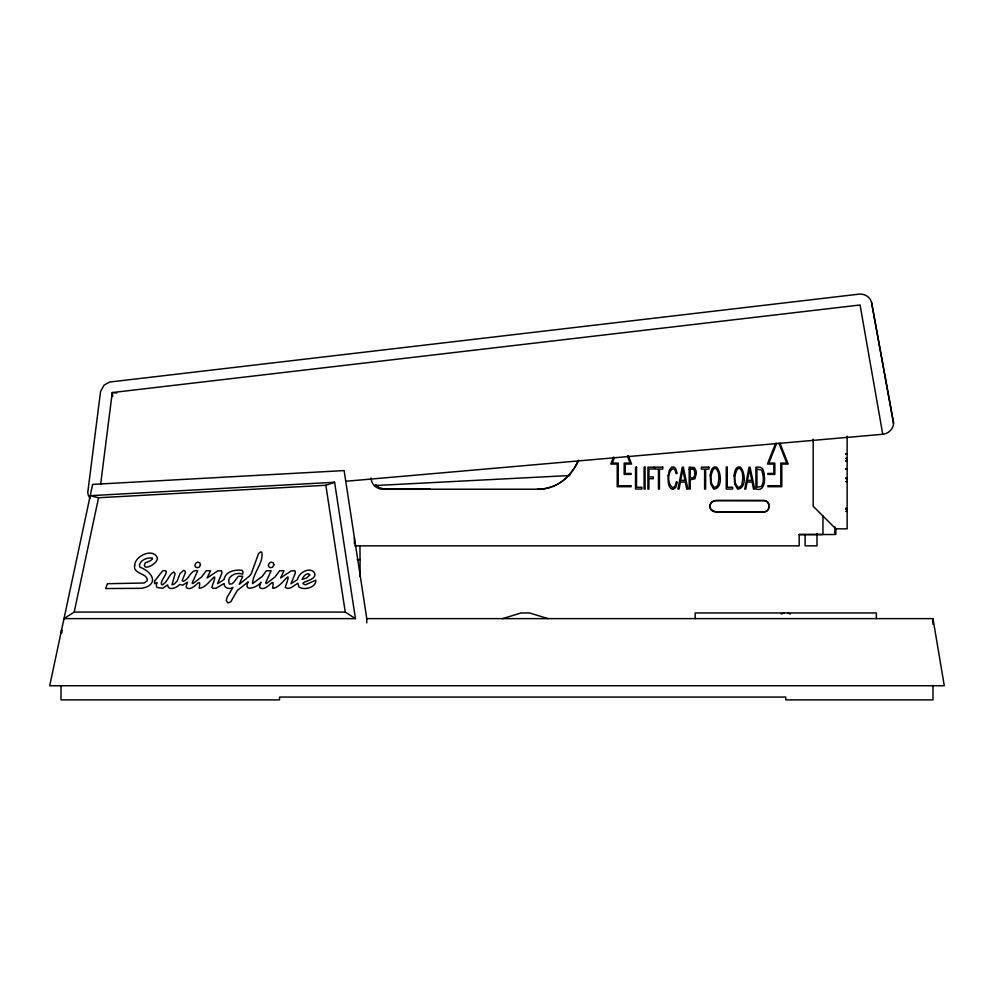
<?xml version="1.0" encoding="UTF-8"?>
<svg xmlns="http://www.w3.org/2000/svg" width="994" height="994" viewBox="0 0 994 994"><rect width="100%" height="100%" fill="white"/><g stroke="black" fill="none" stroke-linecap="round" stroke-linejoin="round"><path stroke-width="1.49" d="M61.566 633.029L61.591 629.935L61.566 632.954M89.945 498.28L88.615 495.956A10.375 10.375 0 0 1 87.807 492.067L100.568 391.45L104.097 385.1L109.675 382.044L858.754 294.187C864.78 293.292 871.365 297.653 871.8 303.953L893.507 422.139C894.115 428.302 888.735 433.769 882.747 434.291L345.949 481.258M100.605 484.525L112.26 392.568L860.071 304.984L882.747 434.291M74.202 612.08L98.568 497.745L325.846 485.271L334.593 482.264L355.454 618.628L64.001 618.628L74.202 612.08L345.253 612.08L355.454 618.628M613.547 457.116L610.813 464.061L617.212 464.061L617.212 486.712L631.14 486.712L631.14 485.743L618.231 485.743L618.231 463.092L612.292 463.092L614.516 457.426M775.631 443.237L767.43 464.061L773.829 464.061L773.829 473.442L767.877 473.442L767.877 474.411L774.848 474.411L774.848 463.092L768.896 463.092L776.699 443.274M710.785 503.374C708.449 507.039 711.704 512.221 715.928 511.873L763.491 511.873C770.996 512.283 771.145 500.131 763.491 500.541L715.928 500.541C710.524 500.156 707.243 508.158 712.462 510.854M577.725 461.614C570.904 477.542 555.211 489.595 537.58 489.222L383.001 489.222C376.85 489.359 371.035 484.19 371.11 477.903M578.744 460.234C573.004 471.914 564.294 482.674 551.645 486.849A42.754 42.754 0 0 1 537.58 489.222L537.344 489.259M711.729 510.208L715.928 511.873L763.268 511.91C770.835 512.419 770.785 500.057 763.268 500.578L715.928 500.541L711.505 502.243M781.185 613.994L783.906 612.963M502.666 618.628L521.005 612.963L529.616 612.963L547.955 618.628M822.945 516.072L822.945 534.511L798.94 534.561L834.836 534.511L834.836 526.832M334.593 482.264L90.205 495.683L98.568 497.745M374.552 485.569L569.823 475.517M689.153 469.379L693.8 469.131M845.72 453.91L847.136 453.91M845.72 454.246L847.136 454.246M845.72 458.383L847.136 458.383M845.72 460.495L847.136 460.495M845.72 461.117L847.136 461.117M845.72 468.696L847.136 468.696M845.72 468.982L847.136 468.982M845.72 477.928L847.136 477.928M845.72 478.586L847.136 478.586M845.72 481.605L847.136 481.605M845.72 508.319L847.136 508.319M845.72 508.891L847.136 509.015M845.72 509.313L847.136 509.313M845.72 511.376L847.136 511.376M813.167 439.137L813.167 506.207L835.817 528.858L847.136 528.858L847.136 436.204M354.759 545.843L799.164 545.843L799.164 534.511M357.231 559.61L360.064 559.61L360.064 576.458M366.774 618.628L932.981 618.628L944.3 685.736L49.7 685.736L92.616 484.401L344.123 470.584L366.774 618.628L366.774 622.878M383.001 489.222L430.34 489.259M116.646 392.99L112.26 392.568L112.757 396.618M385.262 489.222L379.323 487.706L375.831 484.786M787.621 612.963L790.342 613.994M780.004 443.237L788.205 464.061L781.806 464.061L781.806 486.712L767.877 486.712L767.877 485.743L780.787 485.743L780.787 463.092L786.739 463.092L778.936 443.274M628.307 455.724L631.588 464.061L625.201 464.061L625.201 473.442L631.14 473.442L631.14 474.411L624.182 474.411L624.182 463.092L630.121 463.092L627.338 456.01M871.589 302.549L893.531 423.568M325.846 485.271L345.253 612.08M359.94 545.694L360.064 559.61M932.981 618.628L932.981 624.282M932.981 685.413L932.981 699.888L785.769 699.888L785.769 697.067L279.538 697.067L279.538 699.888L61.019 699.888L61.019 685.736M876.36 618.628L876.36 612.963L695.166 612.963L695.166 618.628M835.817 528.858L835.817 534.511M816.993 533.641L816.993 545.843L805.103 545.843L805.103 534.511M354.398 537.742L354.398 543.855M764.485 477.977C764.92 483.171 763.181 491.508 755.925 489.048L755.925 467.168L760 467.168L762.56 468.646L764.038 472.622L764.485 477.977M763.442 477.828L763.144 482.45L761.628 486.389L756.931 487.209L756.931 468.994L761.876 470.237L763.442 477.828M710.238 475.679L710.772 484.153L713.667 489.085C722.75 488.886 721.42 472.013 716.525 467.13C711.716 465.515 710.412 472.262 710.238 475.679M734.144 475.679L734.69 484.153L737.585 489.085C746.656 488.886 745.338 472.013 740.431 467.13C735.622 465.515 734.33 472.262 734.144 475.679M668.154 475.753C668.266 480.214 667.409 487.967 672.901 489.421L675.684 487.607L677.312 482.165L676.392 481.655L675.075 486.203L672.851 487.719C667.136 484.463 667.334 471.715 673.013 468.509L674.963 469.814L676.206 473.74L677.163 473.194L675.51 468.336L674.33 467.18L671.894 466.994L669.397 469.963L668.154 475.753M154.555 581.105L154.579 583.702C160.071 580.583 154.505 584.174 157.052 587.466L162.631 588.262L167.613 584.907C168.297 591.48 177.007 587.702 179.665 584.447L182.797 585.131L187.481 582.136L186.114 586.609L186.673 587.914C194.265 592.051 201.732 573.7 199.173 588.137C208.119 588.995 220.419 563.126 211.759 587.466L213.076 588.349L215.922 588.262L224.135 583.503C223.836 588.162 229.626 589.877 232.931 587.417L226.93 597.605L226.321 600.724L227.874 602.985L230.745 601.879L237.28 590.523L248.165 581.888C242.772 592.996 258.229 586.932 260.975 582.186L259.546 586.609L260.105 587.914C267.697 592.051 275.164 573.7 272.604 588.137C281.55 588.995 293.851 563.126 285.203 587.466L287.8 588.473L291.056 587.715L297.852 583.167L298.896 587.007C304.239 590.635 316.403 587.541 315.819 580.136L305.493 584.795C295.516 581.664 319.409 581.217 314.079 572.233C308.935 566.655 298.56 573.066 297.467 579.577L290.956 583.751L295.38 573.004L294.969 570.792L291.167 570.891L280.532 578.023L283.998 570.693L279.724 570.693L274.965 577.017L266.367 583.59L265.547 582.993L271.138 570.742L266.355 570.742L262.317 576.334L252.563 583.615C252.923 572.743 263.634 563.349 261.844 552.254L260.478 551.906L258.589 553.559L251.072 574.159L249.159 576.309L239.281 584.298L242.735 576.259L238.374 576.259L233.689 582.434L231.888 583.876L229.452 584.099C225.824 576.607 236.361 571.413 242.536 574.209L243.045 572.196L242.176 570.332C235.23 569.413 225.327 571.289 224.035 579.577L217.524 583.751L221.948 573.004L221.538 570.792L217.723 570.891L207.1 578.023L210.554 570.693L206.292 570.693L201.533 577.017L192.923 583.59L192.115 582.993L197.707 570.742C190.662 568.928 189.643 579.303 183.231 581.291L182.163 580.682L185.406 572.544L185.008 570.991L183.679 570.382L180.051 573.55L177.118 581.105L174.124 584.124L172.012 584.795L175.093 573.7L173.826 571.948C168.607 574.445 167.787 582.36 162.121 584.882C157.822 582.211 172.782 568.928 162.73 570.817L154.555 581.105M718.985 478.114L717.892 485.122L715.084 487.719C709.281 484.488 710.362 474.262 713.456 469.168A2.323 2.323 0 0 1 716.711 469.156L718.401 472.585L718.985 478.114M742.891 478.114L741.81 485.122L739.002 487.719C733.199 484.488 734.268 474.262 737.374 469.168A2.323 2.323 0 0 1 740.629 469.156L742.307 472.585L742.891 478.114M134.662 565.412C132.761 574.482 148.255 572.954 147.236 580.782L144.105 583.018L107.451 583.702L105.625 588.547L141.782 588.311C159.599 584.758 152.579 571.786 139.93 567.201L139.446 564.915C140.862 559.697 147.236 557.584 152.132 557.932L152.455 559.013L150.554 560.591A20.7 20.452 0 0 1 145.286 562.703C140.639 572.457 158.431 563.971 157.338 557.783C153.126 547.657 134.923 555.721 134.662 565.412M695.253 473.504L693.75 477.704L690.196 477.99L690.196 469.056L693.75 469.33L695.253 473.504M696.297 473.43L694.955 478.773L690.196 479.804L690.196 489.048L689.19 489.048L689.19 467.168L694.321 467.578L696.073 470.771L696.297 473.43M200.453 564.915L199.21 567.127L197.396 567.723L195.495 567.027L194.861 565.561L195.905 563.076L197.707 562.095L199.869 562.877L200.453 564.915M273.884 564.915L272.642 567.127L270.84 567.723L268.927 567.027L268.293 565.561L269.337 563.076L271.138 562.095L273.3 562.877L273.884 564.915M309.718 575.004L306.637 578.023L302.089 579.378C302.971 576.918 306.823 571.848 309.619 574.507L309.718 575.004M680.381 482.078L679.051 489.048L677.958 489.048L682.282 467.168L683.325 467.168L687.848 489.048L686.717 489.048L685.338 482.078L680.381 482.078M682.791 469.342L680.691 480.363L684.99 480.363L682.791 469.342M747.165 482.078L745.835 489.048L744.742 489.048L749.066 467.168L750.11 467.168L754.632 489.048L753.502 489.048L752.123 482.078L747.165 482.078M749.575 469.342L747.476 480.363L751.775 480.363L749.575 469.342M636.533 467.168L635.526 467.168L635.526 489.048L641.875 489.048L641.875 487.259L636.533 487.259L636.533 467.168M645.081 467.168L644.087 467.168L644.087 489.048L645.081 489.048L645.081 467.168M654.189 467.168L647.914 467.168L647.914 489.048L648.908 489.048L648.908 478.71L653.406 478.71L653.406 476.934L648.908 476.934L648.908 468.982L654.189 468.982L654.189 467.168M662.725 467.168L655.208 467.168L655.208 469.081L658.45 469.081L658.45 489.048L659.469 489.048L659.469 469.081L662.725 469.081L662.725 467.168M708.884 467.168L701.366 467.168L701.366 469.081L704.609 469.081L704.609 489.048L705.628 489.048L705.628 469.081L708.884 469.081L708.884 467.168M727.248 467.168L726.241 467.168L726.241 489.048L732.59 489.048L732.59 487.259L727.248 487.259L727.248 467.168"/></g></svg>
